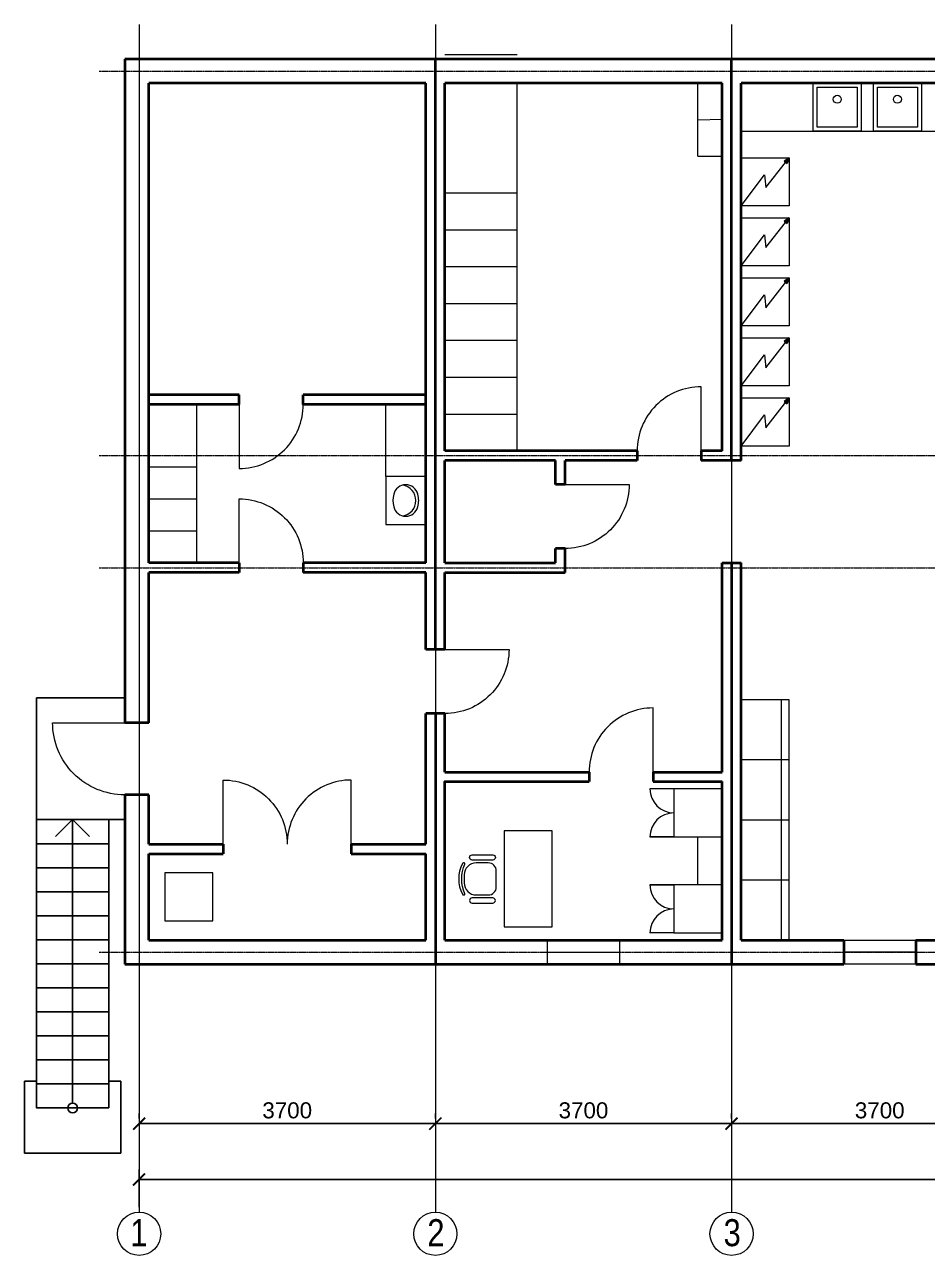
# Model space of a CAD drawing. Header units: millimetres. Extents: x 52 to 69096, y 37 to 64062.
# Drawn here: x 3400 to 14675, y 2065 to 17433 of the extents above; entities that cross this region are included whole.
import ezdxf

# ---------------------------------------------------------------- set-up
doc = ezdxf.new("R2010")
doc.units = ezdxf.units.MM
doc.linetypes.add('ACAD_ISO04W100', pattern=[30, 24, -3, 0, -3])
for name, color, linetype, lineweight, true_color in [('двери', 7, 'Continuous', 18, 0x000000), ('мебель', 7, 'Continuous', 18, 0x000000), ('окна', 7, 'Continuous', 18, 0x000000), ('оси', 7, 'Continuous', 18, 0x000000), ('оси @ 100', 7, 'Continuous', 18, 0x000000), ('перегородки', 7, 'Continuous', 40, 0x000000), ('разрез', 7, 'Continuous', 25, 0x000000), ('разрез @ 5', 7, 'Continuous', 25, 0x000000), ('стены', 7, 'Continuous', 40, 0x000000), ('фасад', 7, 'Continuous', 25, 0x000000), ('фасад @ 100', 7, 'Continuous', 25, 0x000000)]:
    doc.layers.add(name, color=color, linetype=linetype, lineweight=lineweight, true_color=true_color)
doc.styles.get("Standard").update_dxf_attribs({"font": 'arial.ttf'})
doc.styles.add('стиль6', font='ARIALN.TTF')
doc.dimstyles.new('Копиягг', dxfattribs={"dimtxt": 2, "dimasz": 1.5, "dimexe": 1.25, "dimexo": 0.625, "dimtad": 1, "dimdec": 0, "dimtxsty": 'Standard', "dimblk": 'ARCHTICK', "dimcen": 2.5, "dimadec": 0, "dimazin": 0, "dimtfac": 1, "dimtdec": 0, "dimtmove": 0, "dimatfit": 3, "dimfxl": 1, "dimarcsym": 0})

# ---------------------------------------------------------------- blocks, each defined once
blk = doc.blocks.new('_ArchTick')
at = {"color": 0, "linetype": 'ByBlock', "const_width": 0.15}
blk.add_lwpolyline([(-0.5, -0.5), (0.5, 0.5)], dxfattribs=at)
blk = doc.blocks.new('*D49')
at = {"layer": 'Defpoints', "color": 0, "linetype": 'ByBlock', "transparency": 16777216}
for p in [(4830, 3710), (8530, 3710), (8530, 3710)]:
    blk.add_point(p, dxfattribs=at)
at = {"layer": 'оси', "color": 0, "linetype": 'ByBlock', "lineweight": -2, "transparency": 16777216}
for p, q in [((4830, 3773), (4830, 3835)), ((4830, 3710), (8530, 3710)), ((8530, 3773), (8530, 3835))]:
    blk.add_line(p, q, dxfattribs=at)
at = {"layer": 'оси', "color": 0, "linetype": 'ByBlock', "lineweight": -2, "transparency": 16777216, "xscale": 150, "yscale": 150, "zscale": 150, "rotation": 180}
blk.add_blockref('_ArchTick', (4830, 3710), dxfattribs=at)
at = {"layer": 'оси', "color": 0, "linetype": 'ByBlock', "lineweight": -2, "transparency": 16777216, "xscale": 150, "yscale": 150, "zscale": 150}
blk.add_blockref('_ArchTick', (8530, 3710), dxfattribs=at)
at = {"layer": 'оси', "color": 0, "linetype": 'ByBlock', "transparency": 16777216, "insert": (6680, 3875), "char_height": 200, "attachment_point": 5}
blk.add_mtext('3700', dxfattribs=at)
blk = doc.blocks.new('*D50')
at = {"layer": 'Defpoints', "color": 0, "linetype": 'ByBlock', "transparency": 16777216}
for p in [(8530, 3710), (12230, 3710), (12230, 3710)]:
    blk.add_point(p, dxfattribs=at)
at = {"layer": 'оси', "color": 0, "linetype": 'ByBlock', "lineweight": -2, "transparency": 16777216}
for p, q in [((8530, 3773), (8530, 3835)), ((8530, 3710), (12230, 3710)), ((12230, 3773), (12230, 3835))]:
    blk.add_line(p, q, dxfattribs=at)
at = {"layer": 'оси', "color": 0, "linetype": 'ByBlock', "lineweight": -2, "transparency": 16777216, "xscale": 150, "yscale": 150, "zscale": 150, "rotation": 180}
blk.add_blockref('_ArchTick', (8530, 3710), dxfattribs=at)
at = {"layer": 'оси', "color": 0, "linetype": 'ByBlock', "lineweight": -2, "transparency": 16777216, "xscale": 150, "yscale": 150, "zscale": 150}
blk.add_blockref('_ArchTick', (12230, 3710), dxfattribs=at)
at = {"layer": 'оси', "color": 0, "linetype": 'ByBlock', "transparency": 16777216, "insert": (10380, 3875), "char_height": 200, "attachment_point": 5}
blk.add_mtext('3700', dxfattribs=at)
blk = doc.blocks.new('*D53')
at = {"layer": 'Defpoints', "color": 0, "linetype": 'ByBlock', "transparency": 16777216}
for p in [(12230, 3710), (15930, 3710), (15930, 3710)]:
    blk.add_point(p, dxfattribs=at)
at = {"layer": 'оси', "color": 0, "linetype": 'ByBlock', "lineweight": -2, "transparency": 16777216}
for p, q in [((12230, 3773), (12230, 3835)), ((12230, 3710), (15930, 3710)), ((15930, 3773), (15930, 3835))]:
    blk.add_line(p, q, dxfattribs=at)
at = {"layer": 'оси', "color": 0, "linetype": 'ByBlock', "lineweight": -2, "transparency": 16777216, "xscale": 150, "yscale": 150, "zscale": 150, "rotation": 180}
blk.add_blockref('_ArchTick', (12230, 3710), dxfattribs=at)
at = {"layer": 'оси', "color": 0, "linetype": 'ByBlock', "lineweight": -2, "transparency": 16777216, "xscale": 150, "yscale": 150, "zscale": 150}
blk.add_blockref('_ArchTick', (15930, 3710), dxfattribs=at)
at = {"layer": 'оси', "color": 0, "linetype": 'ByBlock', "transparency": 16777216, "insert": (14080, 3875), "char_height": 200, "attachment_point": 5}
blk.add_mtext('3700', dxfattribs=at)
blk = doc.blocks.new('*D81')
at = {"layer": 'Defpoints', "color": 0, "linetype": 'ByBlock', "transparency": 16777216}
for p in [(64030, 3013), (4830, 2605), (64030, 2605)]:
    blk.add_point(p, dxfattribs=at)
at = {"layer": 'фасад', "color": 0, "linetype": 'ByBlock', "lineweight": -2, "transparency": 16777216}
for p, q in [((4830, 2668), (4830, 3138)), ((64030, 2668), (64030, 3138)), ((4830, 3013), (64030, 3013))]:
    blk.add_line(p, q, dxfattribs=at)
at = {"layer": 'фасад', "color": 0, "linetype": 'ByBlock', "lineweight": -2, "transparency": 16777216, "xscale": 150, "yscale": 150, "zscale": 150, "rotation": 180}
blk.add_blockref('_ArchTick', (4830, 3013), dxfattribs=at)
at = {"layer": 'фасад', "color": 0, "linetype": 'ByBlock', "lineweight": -2, "transparency": 16777216, "xscale": 150, "yscale": 150, "zscale": 150}
blk.add_blockref('_ArchTick', (64030, 3013), dxfattribs=at)
at = {"layer": 'фасад', "color": 0, "linetype": 'ByBlock', "transparency": 16777216, "insert": (33673, 3189), "char_height": 200, "attachment_point": 5}
blk.add_mtext('59200', dxfattribs=at)

msp = doc.modelspace()

# ---------------------------------------------------------------- hatches: boundary and pattern name
at = {"layer": 'мебель'}
h = msp.add_hatch(color=256, dxfattribs=at)
h.dxf.hatch_style = 1
h.paths.add_polyline_path([(12950.3, 15770.7), (12905.5, 15714.1), (12923.8, 15699.5)])
h.paths.add_polyline_path([(12905.5, 15714.1), (12950.3, 15770.7), (12887.1, 15728.6)])
h = msp.add_hatch(color=256, dxfattribs=at)
h.dxf.hatch_style = 1
h.paths.add_polyline_path([(12950.3, 15020.7), (12905.5, 14964.1), (12923.8, 14949.5)])
h.paths.add_polyline_path([(12905.5, 14964.1), (12950.3, 15020.7), (12887.1, 14978.6)])
h = msp.add_hatch(color=256, dxfattribs=at)
h.dxf.hatch_style = 1
h.paths.add_polyline_path([(12950.3, 14270.7), (12905.5, 14214.1), (12923.8, 14199.5)])
h.paths.add_polyline_path([(12905.5, 14214.1), (12950.3, 14270.7), (12887.1, 14228.6)])
h = msp.add_hatch(color=256, dxfattribs=at)
h.dxf.hatch_style = 1
h.paths.add_polyline_path([(12950.3, 13520.7), (12905.5, 13464.1), (12923.8, 13449.5)])
h.paths.add_polyline_path([(12905.5, 13464.1), (12950.3, 13520.7), (12887.1, 13478.6)])
h = msp.add_hatch(color=256, dxfattribs=at)
h.dxf.hatch_style = 1
h.paths.add_polyline_path([(12950.3, 12770.7), (12905.5, 12714.1), (12923.8, 12699.5)])
h.paths.add_polyline_path([(12905.5, 12714.1), (12950.3, 12770.7), (12887.1, 12728.6)])

# ---------------------------------------------------------------- linework, layer by layer
at = {"layer": 'двери'}
for points in [[(11850.3, 12110.7), (11850.3, 12910.7, 0.4142136), (11050.3, 12110.7)], [(6080.3, 12690.7), (6080.3, 11890.7, 0.4142136), (6880.3, 12690.7)], [(10150.3, 11690.7), (10950.3, 11690.7, -0.4142136), (10150.3, 10890.7)], [(6080.3, 10710.7), (6080.3, 11510.7, -0.4142136), (6880.3, 10710.7)], [(8650.3, 9630.7), (9450.3, 9630.7, -0.4142136), (8650.3, 8830.7)], [(11250.3, 8100.7), (11250.3, 8900.7, 0.4142136), (10450.3, 8100.7)], [(5880.3, 7200.7), (5880.3, 8000.7, -0.4142136), (6680.3, 7200.7)], [(7480.3, 7200.7), (7480.3, 8000.7, 0.4142136), (6680.3, 7200.7)]]:
    msp.add_lwpolyline(points, format="xyb", dxfattribs=at)
at = {"layer": 'двери', "linetype": 'ByBlock'}
msp.add_lwpolyline([(4650.3, 7815.7), (4650.3, 7815.7, -0.4142136), (3750.3, 8715.7), (3750.3, 8715.7), (4650.3, 8715.7)], format="xyb", dxfattribs=at)
at = {"layer": 'мебель', "linetype": 'ByBlock'}
for p, q in [((8650.3, 17060.7), (9550.3, 17060.7)), ((11810.3, 15790.7), (11810.3, 16700.7)), ((11810.3, 16245.7), (12110.3, 16250.7)), ((11810.3, 15790.7), (12110.3, 15790.7)), ((8650.3, 15330.7), (9550.3, 15330.7)), ((8650.3, 14870.7), (9550.3, 14870.7)), ((8650.3, 14410.7), (9550.3, 14410.7)), ((8650.3, 13950.7), (9550.3, 13950.7)), ((8650.3, 13490.7), (9550.3, 13490.7)), ((8650.3, 13030.7), (9550.3, 13030.7)), ((5550.3, 10710.7), (5550.3, 12690.7)), ((7910.3, 11790.7), (7910.3, 12690.7)), ((8650.3, 12570.7), (9550.3, 12570.7)), ((4950.3, 11910.7), (5550.3, 11910.7)), ((4950.3, 11510.7), (5550.3, 11510.7)), ((4950.3, 11110.7), (5550.3, 11110.7)), ((12850.3, 9000.7), (12850.3, 6000.7)), ((12950.3, 8250.7), (12350.3, 8250.7)), ((12950.3, 7500.7), (12350.3, 7500.7)), ((11810.3, 6690.7), (11810.3, 7290.7)), ((12950.3, 6750.7), (12350.3, 6750.7))]:
    msp.add_line(p, q, dxfattribs=at)
at = {"layer": 'мебель'}
for p, q in [((12950.3, 15770.7), (12887.1, 15728.6)), ((12887.1, 15728.6), (12923.8, 15699.5)), ((12950.3, 15770.7), (12923.8, 15699.5)), ((12950.3, 15020.7), (12887.1, 14978.6)), ((12887.1, 14978.6), (12923.8, 14949.5)), ((12950.3, 15020.7), (12923.8, 14949.5)), ((12950.3, 14270.7), (12887.1, 14228.6)), ((12887.1, 14228.6), (12923.8, 14199.5)), ((12950.3, 14270.7), (12923.8, 14199.5)), ((12950.3, 13520.7), (12887.1, 13478.6)), ((12887.1, 13478.6), (12923.8, 13449.5)), ((12950.3, 13520.7), (12923.8, 13449.5)), ((12950.3, 12770.7), (12887.1, 12728.6)), ((12950.3, 12770.7), (12923.8, 12699.5)), ((12887.1, 12728.6), (12923.8, 12699.5)), ((11510.3, 7890.7), (11210.3, 7890.7)), ((11210.3, 7290.7), (11510.3, 7290.7)), ((11510.3, 7290.7), (11210.3, 7290.7)), ((11210.3, 6690.7), (11510.3, 6690.7)), ((11510.3, 6690.7), (11210.3, 6690.7)), ((11510.3, 6090.7), (11210.3, 6090.7))]:
    msp.add_line(p, q, dxfattribs=at)
at = {"layer": 'мебель', "linetype": 'ByBlock'}
for points in [[(8650.3, 12110.7), (9550.3, 12110.7), (9550.3, 16700.7)], [(12350.3, 16700.7), (12350.3, 16100.7), (15810.3, 16100.7)]]:
    msp.add_lwpolyline(points, dxfattribs=at)
for points in [[(13250.3, 16700.7), (13850.3, 16700.7), (13850.3, 16100.7), (13250.3, 16100.7)], [(13300.3, 16650.7), (13800.3, 16650.7), (13800.3, 16150.7), (13300.3, 16150.7)], [(14000.3, 16700.7), (14600.3, 16700.7), (14600.3, 16100.7), (14000.3, 16100.7)], [(14050.3, 16650.7), (14550.3, 16650.7), (14550.3, 16150.7), (14050.3, 16150.7)], [(12350.3, 6000.7), (12950.3, 6000.7), (12950.3, 9000.7), (12350.3, 9000.7)], [(9988.4, 7365.7), (9388.4, 7365.7), (9388.4, 6165.7), (9988.4, 6165.7)], [(5150.3, 6240.7), (5750.3, 6240.7), (5750.3, 6840.7), (5150.3, 6840.7)]]:
    msp.add_lwpolyline(points, close=True, dxfattribs=at)
at = {"layer": 'мебель'}
for points in [[(12350.3, 15770.7), (12950.3, 15770.7), (12950.3, 15170.7), (12350.3, 15170.7)], [(12350.3, 15020.7), (12950.3, 15020.7), (12950.3, 14420.7), (12350.3, 14420.7)], [(12350.3, 14270.7), (12950.3, 14270.7), (12950.3, 13670.7), (12350.3, 13670.7)], [(12350.3, 13520.7), (12950.3, 13520.7), (12950.3, 12920.7), (12350.3, 12920.7)], [(12350.3, 12770.7), (12950.3, 12770.7), (12950.3, 12170.7), (12350.3, 12170.7)], [(7910.3, 11790.7), (7910.3, 11190.7), (8410.3, 11190.7), (8410.3, 11790.7)], [(11510.3, 7290.7), (12110.3, 7290.7), (12110.3, 7890.7), (11510.3, 7890.7)], [(11510.3, 6090.7), (12110.3, 6090.7), (12110.3, 6690.7), (11510.3, 6690.7)]]:
    msp.add_lwpolyline(points, close=True, dxfattribs=at)
for points in [[(12350.3, 15170.7), (12642.9, 15559), (12655.6, 15398.4), (12950.3, 15770.7)], [(12350.3, 14420.7), (12642.9, 14809), (12655.6, 14648.4), (12950.3, 15020.7)], [(12350.3, 13670.7), (12642.9, 14059), (12655.6, 13898.4), (12950.3, 14270.7)], [(12350.3, 12920.7), (12642.9, 13309), (12655.6, 13148.4), (12950.3, 13520.7)], [(12350.3, 12170.7), (12642.9, 12559), (12655.6, 12398.4), (12950.3, 12770.7)]]:
    msp.add_lwpolyline(points, dxfattribs=at)
for points in [[(8010.3, 11413.3, 0.7994162), (8310.3, 11413.3, 0.1548997), (8310.3, 11568.2, 0.7994162), (8010.3, 11568.2, 0.122095)], [(8897.5, 6579.5, -0.2013542), (8897.5, 6951.8, 0.5360214), (8888.2, 6965.7), (8882.5, 6965.7, 0.2792053), (8869.2, 6957.6, 0.2456229), (8869.2, 6573.7, 0.2792053), (8882.5, 6565.7), (8888.2, 6565.7, 0.5360214)], [(9291.1, 6665.7), (9291.1, 6865.7, 0.4142136), (9191.1, 6965.7), (9041.1, 6965.7, 0.4142136), (8891.1, 6815.7), (8891.1, 6715.7, 0.4142136), (9041.1, 6565.7), (9191.1, 6565.7, 0.4142136)]]:
    msp.add_lwpolyline(points, format="xyb", close=True, dxfattribs=at)
at = {"layer": 'мебель', "linetype": 'ByBlock'}
for points in [[(9249.6, 7002), (8988.3, 7002, -0.9188908), (8988.3, 7067.3), (9249.6, 7067.3, -0.9188908)], [(9249.6, 6529.3), (8988.3, 6529.3, 0.9188908), (8988.3, 6464), (9249.6, 6464, 0.9188908)]]:
    msp.add_lwpolyline(points, format="xyb", close=True, dxfattribs=at)
for centre in [(13550.3, 16500.7), (14300.3, 16500.7)]:
    msp.add_circle(centre, 50, dxfattribs=at)
at = {"layer": 'мебель'}
for centre, radius, start, end in [((8092.6, 11490.7), 194.4, 278.42943, 81.57057), ((11510.3, 7890.7), 300, 180, 270), ((11510.3, 7290.7), 300, 90, 180), ((11510.3, 6690.7), 300, 180, 270), ((11510.3, 6090.7), 300, 90, 180)]:
    msp.add_arc(centre, radius, start, end, dxfattribs=at)
at = {"layer": 'окна', "linetype": 'ByBlock'}
for p, q in [((9930.3, 5850.7), (10830.3, 5850.7)), ((14530.3, 5850.7), (13630.3, 5850.7))]:
    msp.add_line(p, q, dxfattribs=at)
at = {"layer": 'окна'}
for points in [[(9930.3, 5700.7), (9930.3, 6000.7), (10830.3, 6000.7), (10830.3, 5700.7)], [(13630.3, 5700.7), (13630.3, 6000.7), (14530.3, 6000.7), (14530.3, 5700.7)]]:
    msp.add_lwpolyline(points, close=True, dxfattribs=at)
at = {"layer": 'оси', "linetype": 'ACAD_ISO04W100', "ltscale": 0.5}
for p, q in [((4830.3, 17432.6), (4830.3, 2605.3)), ((8530.3, 17432.6), (8530.3, 2605.3)), ((12230.3, 17432.6), (12230.3, 2605.3))]:
    msp.add_line(p, q, dxfattribs=at)
at = {"layer": 'оси', "linetype": 'ACAD_ISO04W100'}
for p, q in [((4330.3, 16850.7), (68076.4, 16850.7)), ((4330.3, 12050.7), (68076.4, 12050.7)), ((4330.3, 10650.7), (68076.4, 10650.7)), ((4330.3, 5850.7), (68076.4, 5850.7))]:
    msp.add_line(p, q, dxfattribs=at)
at = {"layer": 'перегородки'}
for p, q in [((8530.3, 9630.7), (8530.3, 17000.7)), ((12230.3, 11990.7), (12230.3, 17000.7)), ((4950.3, 10710.7), (4950.3, 16700.7)), ((8410.3, 10710.7), (8410.3, 16700.7)), ((8650.3, 12110.7), (8650.3, 16700.7)), ((12110.3, 12110.7), (12110.3, 16700.7)), ((12350.3, 11990.7), (12350.3, 16700.7)), ((6080.3, 12810.7), (4950.3, 12810.7)), ((8410.3, 12810.7), (6880.3, 12810.7)), ((6080.3, 12690.7), (4950.3, 12690.7)), ((8410.3, 12690.7), (6880.3, 12690.7)), ((11050.3, 12110.7), (8650.3, 12110.7)), ((8650.3, 10710.7), (8650.3, 11990.7)), ((10030.3, 11990.7), (8650.3, 11990.7)), ((11050.3, 11990.7), (10150.3, 11990.7)), ((12110.3, 12110.7), (11850.3, 12110.7)), ((12350.3, 11990.7), (11850.3, 11990.7)), ((6080.3, 10710.7), (4950.3, 10710.7)), ((8410.3, 10710.7), (6880.3, 10710.7)), ((12110.3, 8100.7), (12110.3, 10710.7)), ((12110.3, 10710.7), (12350.3, 10710.7)), ((12230.3, 10710.7), (12230.3, 5700.7)), ((12350.3, 6000.7), (12350.3, 10710.7)), ((4950.3, 8715.7), (4950.3, 10590.7)), ((6080.3, 10590.7), (4950.3, 10590.7)), ((8410.3, 10590.7), (6880.3, 10590.7)), ((8410.3, 9630.7), (8410.3, 10590.7)), ((8650.3, 9630.7), (8650.3, 10590.7)), ((8410.3, 7200.7), (8410.3, 8830.7)), ((8530.3, 8830.7), (8530.3, 5700.7)), ((8650.3, 8100.7), (8650.3, 8830.7)), ((8650.3, 6000.7), (8650.3, 7980.7)), ((12110.3, 6000.7), (12110.3, 7980.7)), ((4950.3, 7200.7), (4950.3, 7815.7)), ((4950.3, 6000.7), (4950.3, 7080.7)), ((8410.3, 6000.7), (8410.3, 7080.7))]:
    msp.add_line(p, q, dxfattribs=at)
at = {"layer": 'перегородки', "linetype": 'ByBlock'}
for p, q in [((6080.3, 12690.7), (6080.3, 12810.7)), ((6880.3, 12690.7), (6880.3, 12810.7)), ((10030.3, 11690.7), (10030.3, 11990.7)), ((10150.3, 11690.7), (10150.3, 11990.7)), ((11050.3, 12110.7), (11050.3, 11990.7)), ((11850.3, 12110.7), (11850.3, 11990.7)), ((10150.3, 11690.7), (10030.3, 11690.7)), ((10030.3, 10710.7), (10030.3, 10890.7)), ((10150.3, 10890.7), (10030.3, 10890.7)), ((10150.3, 10590.7), (10150.3, 10890.7)), ((6080.3, 10710.7), (6080.3, 10590.7)), ((6880.3, 10710.7), (6880.3, 10590.7)), ((8650.3, 10710.7), (10030.3, 10710.7)), ((10150.3, 10590.7), (10150.3, 10704.4)), ((8650.3, 10590.7), (10150.3, 10590.7)), ((8650.3, 9630.7), (8410.3, 9630.7)), ((8650.3, 8830.7), (8410.3, 8830.7)), ((4950.3, 8715.7), (4650.3, 8715.7)), ((10450.3, 8100.7), (10450.3, 7980.7)), ((11250.3, 8100.7), (11250.3, 7980.7)), ((4950.3, 7815.7), (4650.3, 7815.7)), ((4950.3, 7200.7), (5880.3, 7200.7)), ((4950.3, 6000.7), (4950.3, 7080.7)), ((4950.3, 7080.7), (5880.3, 7080.7)), ((5880.3, 7200.7), (5880.3, 7080.7)), ((7480.3, 7200.7), (8410.3, 7200.7)), ((7480.3, 7200.7), (7480.3, 7080.7)), ((7480.3, 7080.7), (8410.3, 7080.7))]:
    msp.add_line(p, q, dxfattribs=at)
for points in [[(8650.3, 8100.7), (8650.3, 8100.7), (10450.3, 8100.7)], [(11250.3, 8100.7), (12110.3, 8100.7)], [(8650.3, 7980.7), (8650.3, 7980.7), (10450.3, 7980.7)], [(11250.3, 7980.7), (12110.3, 7980.7)]]:
    msp.add_lwpolyline(points, dxfattribs=at)
at = {"layer": 'разрез', "linetype": 'ByBlock', "lineweight": 18}
for centre in [(4830.3, 2335.3), (8530.3, 2335.3), (12230.3, 2335.3)]:
    msp.add_circle(centre, 270, dxfattribs=at)
at = {"layer": 'стены'}
for p, q in [((21030.3, 17000.7), (4650.3, 17000.7)), ((4650.3, 17000.7), (4650.3, 8715.7)), ((8410.3, 16700.7), (4950.3, 16700.7)), ((12110.3, 16700.7), (8650.3, 16700.7)), ((15810.3, 16700.7), (12350.3, 16700.7)), ((4650.3, 7815.7), (4650.3, 5700.7)), ((4950.3, 6000.7), (6230.3, 6000.7)), ((6230.3, 6000.7), (8410.3, 6000.7)), ((8650.3, 6000.7), (12110.3, 6000.7)), ((12350.3, 6000.7), (13630.3, 6000.7)), ((14530.3, 6000.7), (15810.3, 6000.7)), ((4650.3, 5700.7), (6230.3, 5700.7)), ((6230.3, 5700.7), (13630.3, 5700.7)), ((14530.3, 5700.7), (17330.3, 5700.7))]:
    msp.add_line(p, q, dxfattribs=at)
at = {"layer": 'стены', "linetype": 'ByBlock'}
for p, q in [((13630.3, 6000.7), (13630.3, 5700.7)), ((14530.3, 6000.7), (14530.3, 5700.7))]:
    msp.add_line(p, q, dxfattribs=at)
at = {"layer": 'фасад', "linetype": 'ByBlock'}
for p, q in [((4000.3, 7505.7), (3788.2, 7293.6)), ((4000.3, 3965.7), (4000.3, 7505.7)), ((4000.3, 7505.7), (4212.5, 7293.6)), ((4450.3, 3905.7), (4450.3, 7505.7))]:
    msp.add_line(p, q, dxfattribs=at)
for points in [[(4650.3, 9025.7), (3550.3, 9025.7), (3550.3, 7505.7), (4650.3, 7505.7)], [(3550.3, 7505.7), (3550.3, 7205.7), (4450.3, 7205.7)], [(3550.3, 7205.7), (3550.3, 6905.7), (4450.3, 6905.7)], [(3550.3, 6905.7), (3550.3, 6605.7), (4450.3, 6605.7)], [(3550.3, 6605.7), (3550.3, 6305.7), (4450.3, 6305.7)], [(3550.3, 6305.7), (3550.3, 6005.7), (4450.3, 6005.7)], [(3550.3, 6005.7), (3550.3, 5705.7), (4450.3, 5705.7)], [(3550.3, 5705.7), (3550.3, 5405.7), (4450.3, 5405.7)], [(3550.3, 5405.7), (3550.3, 5105.7), (4450.3, 5105.7)], [(3550.3, 5105.7), (3550.3, 4805.7), (4450.3, 4805.7)], [(3550.3, 4805.7), (3550.3, 4505.7), (4450.3, 4505.7)], [(3550.3, 4505.7), (3550.3, 4205.7), (4450.3, 4205.7)], [(3400.3, 4241.7), (3400.3, 3341.7), (4600.3, 3341.7), (4600.3, 4241.7)], [(3400.3, 4241.7), (3550.3, 4241.7)], [(3550.3, 4205.7), (3550.3, 3905.7), (4450.3, 3905.7)], [(4450.3, 4241.7), (4600.3, 4241.7)]]:
    msp.add_lwpolyline(points, dxfattribs=at)
msp.add_circle((4000.3, 3905.7), 60, dxfattribs=at)

# ---------------------------------------------------------------- texts
at = {"layer": 'разрез @ 5', "linetype": 'ByBlock', "lineweight": 18, "char_height": 337.5, "attachment_point": 1, "style": 'стиль6'}
for s, insert in [('1', (4719.1, 2517.8)), ('2', (8429.7, 2517.8)), ('3', (12129.7, 2517.8))]:
    msp.add_mtext_dynamic_manual_height_columns(s, width=253.168, gutter_width=75, heights=[0], dxfattribs=dict(at, insert=insert))

# ---------------------------------------------------------------- dimensions: what is measured, and where the dimension line sits
at = {"layer": 'оси @ 100', "linetype": 'ByBlock'}
for base, p1, p2, picture, middle in [((8530.3, 3710.1), (4830.3, 3710.1), (8530.3, 3710.1), '*D49', (6680.3, 3874.8)), ((12230.3, 3710.1), (8530.3, 3710.1), (12230.3, 3710.1), '*D50', (10380.3, 3874.8)), ((15930.3, 3710.1), (12230.3, 3710.1), (15930.3, 3710.1), '*D53', (14080.3, 3874.8))]:
    dim = msp.add_linear_dim(base=base, p1=p1, p2=p2, dimstyle='Копиягг', override={"dimscale": 100, "dimtix": 0, "dimtofl": 1, "dimtmove": 0, "dimatfit": 3}, dxfattribs=at)
    dim.commit()
    dim.dimension.update_dxf_attribs({"geometry": picture, "text_midpoint": middle})
at = {"layer": 'фасад @ 100', "linetype": 'ByBlock'}
dim = msp.add_linear_dim(base=(64030.3, 3013), p1=(4830.3, 2605.3), p2=(64030.3, 2605.3), dimstyle='Копиягг', override={"dimscale": 100, "dimtix": 0, "dimtofl": 1, "dimtmove": 2, "dimatfit": 3}, dxfattribs=at)
dim.commit()
dim.dimension.update_dxf_attribs({"geometry": '*D81', "text_midpoint": (33673.4, 3188.6), "dimtype": 160})

doc.saveas('drawing.dxf')
